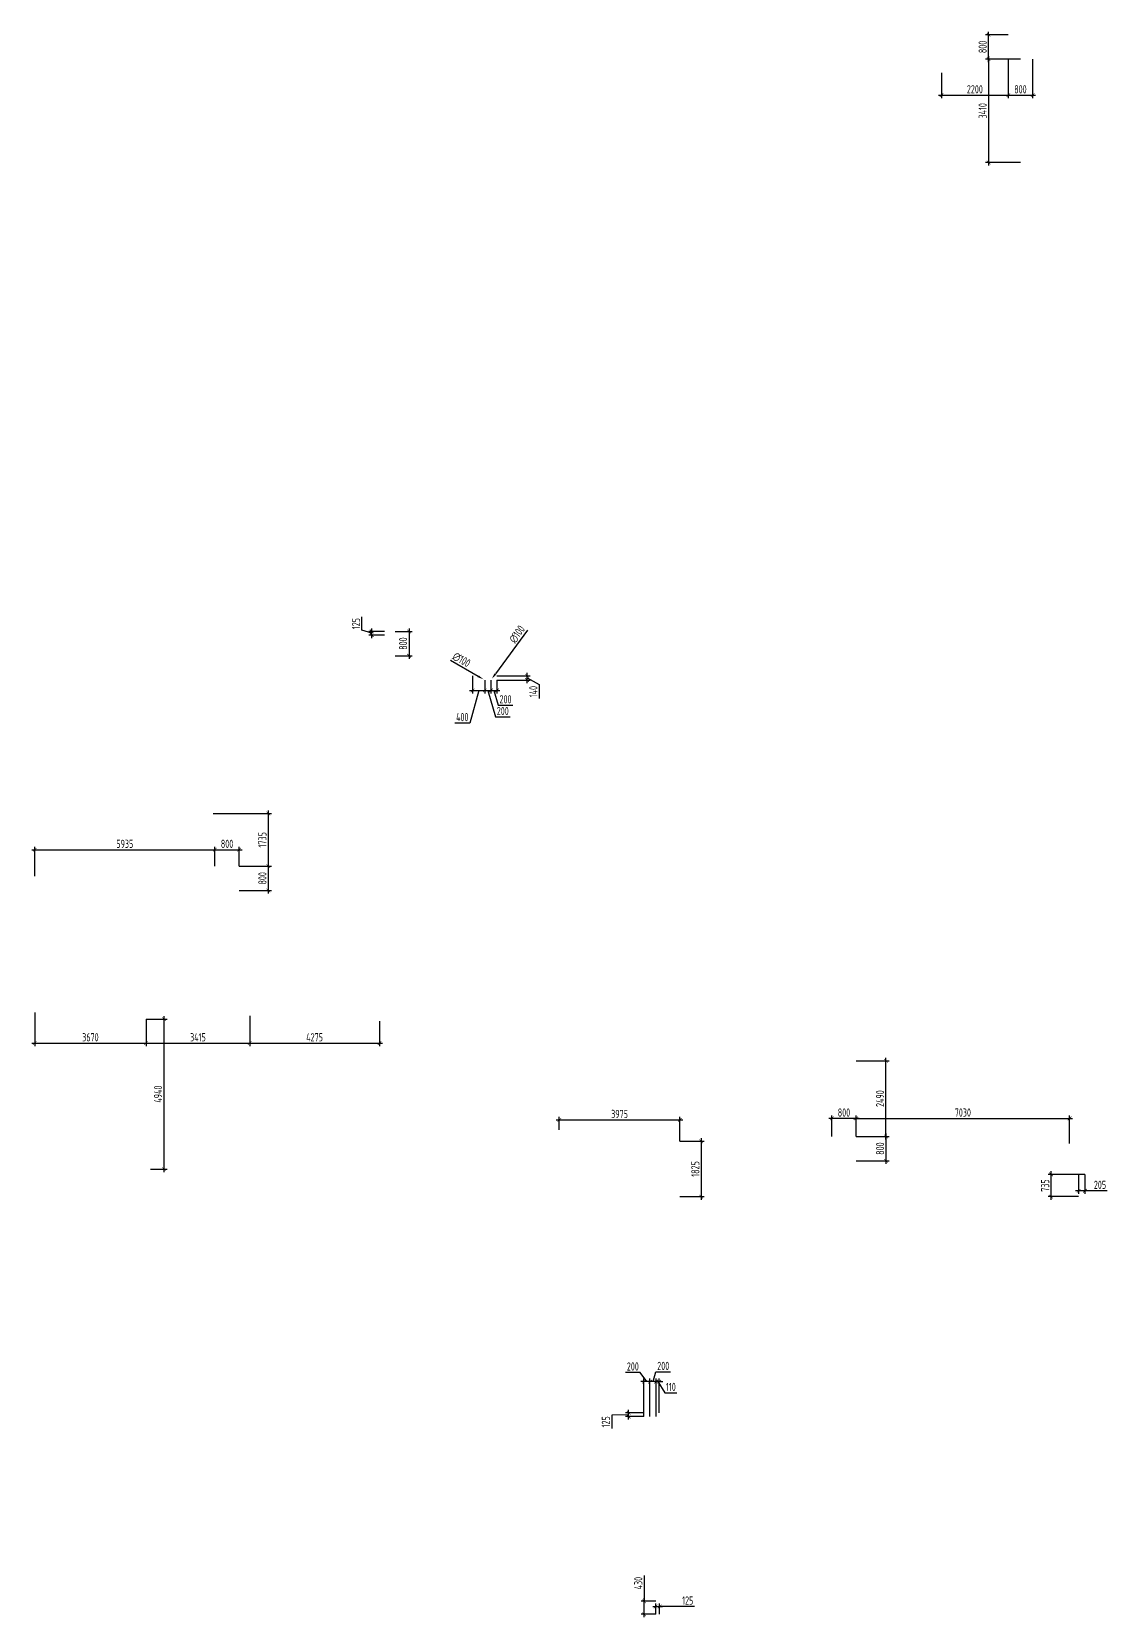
# Model space of a CAD drawing. Header units: millimetres. Extents: x -346952 to 536090, y 55086 to 131231.
# Drawn here: x -346952 to -311444, y 67916 to 120161 of the extents above; entities that cross this region are included whole.
import ezdxf

# ---------------------------------------------------------------- set-up
doc = ezdxf.new("R2010")
doc.units = ezdxf.units.MM
doc.layers.add('РАЗМЕРЫ КРОВЛИ ОВ', color=204, linetype='Continuous')
doc.layers.get('0').off()
doc.styles.add('ISOCPEUR', font='isocpeur.ttf', dxfattribs={"width": 0.7})
doc.dimstyles.new('R_100', dxfattribs={"dimtxt": 270, "dimasz": 120, "dimexe": 100, "dimexo": 0, "dimgap": 60, "dimtad": 1, "dimdec": 0, "dimrnd": 5, "dimzin": 0, "dimdsep": 46, "dimtxsty": 'ISOCPEUR', "dimblk": 'ARCHTICK', "dimcen": 0, "dimdle": 100, "dimclrd": 256, "dimclre": 256, "dimclrt": 256, "dimadec": 0, "dimazin": 0, "dimtfac": 2, "dimtdec": 0, "dimtofl": 0, "dimtmove": 1, "dimatfit": 3, "dimfxl": 1, "dimtvp": 3, "dimtolj": 1, "dimtzin": 0, "dimarcsym": 0})

# ---------------------------------------------------------------- blocks, each defined once
blk = doc.blocks.new('_ArchTick')
at = {"color": 0, "linetype": 'ByBlock', "const_width": 0.15}
blk.add_lwpolyline([(-0.5, -0.5), (0.5, 0.5)], dxfattribs=at)
blk = doc.blocks.new('*D3479')
at = {"layer": 'РАЗМЕРЫ КРОВЛИ ОВ', "lineweight": -2, "transparency": 16777216}
for p, q in [((-314372, 119259), (-315521, 119259)), ((-315421, 119359), (-315421, 115751)), ((-314372, 115851), (-315521, 115851))]:
    blk.add_line(p, q, dxfattribs=at)
at = {"layer": 'РАЗМЕРЫ КРОВЛИ ОВ', "lineweight": -2, "transparency": 16777216, "xscale": 120, "yscale": 120, "zscale": 120}
for p, rotation in [((-315421, 119259), 90), ((-315421, 115851), 270)]:
    blk.add_blockref('_ArchTick', p, dxfattribs=dict(at, rotation=rotation))
at = {"layer": 'РАЗМЕРЫ КРОВЛИ ОВ', "transparency": 16777216, "insert": (-315616, 117555), "char_height": 270, "attachment_point": 5, "rotation": 90, "style": 'ISOCPEUR'}
blk.add_mtext('\\A1;3410', dxfattribs=at)
blk = doc.blocks.new('*D3480')
at = {"layer": 'РАЗМЕРЫ КРОВЛИ ОВ', "lineweight": -2, "transparency": 16777216}
for p, q in [((-314773, 120061), (-315521, 120061)), ((-315421, 119159), (-315421, 120161)), ((-314372, 119259), (-315521, 119259))]:
    blk.add_line(p, q, dxfattribs=at)
at = {"layer": 'РАЗМЕРЫ КРОВЛИ ОВ', "lineweight": -2, "transparency": 16777216, "xscale": 120, "yscale": 120, "zscale": 120}
for p, rotation in [((-315421, 120061), 90), ((-315421, 119259), 270)]:
    blk.add_blockref('_ArchTick', p, dxfattribs=dict(at, rotation=rotation))
at = {"layer": 'РАЗМЕРЫ КРОВЛИ ОВ', "transparency": 16777216, "insert": (-315616, 119660), "char_height": 270, "attachment_point": 5, "rotation": 90, "style": 'ISOCPEUR'}
blk.add_mtext('\\A1;800', dxfattribs=at)
blk = doc.blocks.new('*D3481')
at = {"layer": 'РАЗМЕРЫ КРОВЛИ ОВ', "lineweight": -2, "transparency": 16777216}
for p, q in [((-314773, 119259), (-314773, 117970)), ((-316972, 118801), (-316972, 117970)), ((-317072, 118070), (-314673, 118070))]:
    blk.add_line(p, q, dxfattribs=at)
at = {"layer": 'РАЗМЕРЫ КРОВЛИ ОВ', "lineweight": -2, "transparency": 16777216, "xscale": 120, "yscale": 120, "zscale": 120, "rotation": 180}
blk.add_blockref('_ArchTick', (-316972, 118070), dxfattribs=at)
at = {"layer": 'РАЗМЕРЫ КРОВЛИ ОВ', "lineweight": -2, "transparency": 16777216, "xscale": 120, "yscale": 120, "zscale": 120}
blk.add_blockref('_ArchTick', (-314773, 118070), dxfattribs=at)
at = {"layer": 'РАЗМЕРЫ КРОВЛИ ОВ', "transparency": 16777216, "insert": (-315873, 118265), "char_height": 270, "attachment_point": 5, "style": 'ISOCPEUR'}
blk.add_mtext('\\A1;2200', dxfattribs=at)
blk = doc.blocks.new('*D3482')
at = {"layer": 'РАЗМЕРЫ КРОВЛИ ОВ', "lineweight": -2, "transparency": 16777216}
for p, q in [((-314773, 119259), (-314773, 117970)), ((-313971, 119259), (-313971, 117970)), ((-314873, 118070), (-313871, 118070))]:
    blk.add_line(p, q, dxfattribs=at)
at = {"layer": 'РАЗМЕРЫ КРОВЛИ ОВ', "lineweight": -2, "transparency": 16777216, "xscale": 120, "yscale": 120, "zscale": 120, "rotation": 180}
blk.add_blockref('_ArchTick', (-314773, 118070), dxfattribs=at)
at = {"layer": 'РАЗМЕРЫ КРОВЛИ ОВ', "lineweight": -2, "transparency": 16777216, "xscale": 120, "yscale": 120, "zscale": 120}
blk.add_blockref('_ArchTick', (-313971, 118070), dxfattribs=at)
at = {"layer": 'РАЗМЕРЫ КРОВЛИ ОВ', "transparency": 16777216, "insert": (-314372, 118265), "char_height": 270, "attachment_point": 5, "style": 'ISOCPEUR'}
blk.add_mtext('\\A1;800', dxfattribs=at)
blk = doc.blocks.new('*D3483')
at = {"layer": 'РАЗМЕРЫ КРОВЛИ ОВ', "lineweight": -2, "transparency": 16777216}
for p, q in [((-332422, 98936), (-332422, 98356)), ((-332022, 98797), (-332022, 98356)), ((-332522, 98456), (-331922, 98456)), ((-332222, 98456), (-332515, 97383)), ((-332515, 97383), (-333013, 97383))]:
    blk.add_line(p, q, dxfattribs=at)
at = {"layer": 'РАЗМЕРЫ КРОВЛИ ОВ', "lineweight": -2, "transparency": 16777216, "xscale": 120, "yscale": 120, "zscale": 120, "rotation": 180}
blk.add_blockref('_ArchTick', (-332422, 98456), dxfattribs=at)
at = {"layer": 'РАЗМЕРЫ КРОВЛИ ОВ', "lineweight": -2, "transparency": 16777216, "xscale": 120, "yscale": 120, "zscale": 120}
blk.add_blockref('_ArchTick', (-332022, 98456), dxfattribs=at)
at = {"layer": 'РАЗМЕРЫ КРОВЛИ ОВ', "transparency": 16777216, "insert": (-332764, 97578), "char_height": 270, "attachment_point": 5, "style": 'ISOCPEUR'}
blk.add_mtext('\\A1;400', dxfattribs=at)
blk = doc.blocks.new('*D3484')
at = {"layer": 'РАЗМЕРЫ КРОВЛИ ОВ', "lineweight": -2, "transparency": 16777216}
for p, q in [((-332022, 98797), (-332022, 98356)), ((-331822, 98797), (-331822, 98356)), ((-332122, 98456), (-331722, 98456)), ((-331922, 98456), (-331669, 97583)), ((-331669, 97583), (-331190, 97583))]:
    blk.add_line(p, q, dxfattribs=at)
at = {"layer": 'РАЗМЕРЫ КРОВЛИ ОВ', "lineweight": -2, "transparency": 16777216, "xscale": 120, "yscale": 120, "zscale": 120, "rotation": 180}
blk.add_blockref('_ArchTick', (-332022, 98456), dxfattribs=at)
at = {"layer": 'РАЗМЕРЫ КРОВЛИ ОВ', "lineweight": -2, "transparency": 16777216, "xscale": 120, "yscale": 120, "zscale": 120}
blk.add_blockref('_ArchTick', (-331822, 98456), dxfattribs=at)
at = {"layer": 'РАЗМЕРЫ КРОВЛИ ОВ', "transparency": 16777216, "insert": (-331430, 97778), "char_height": 270, "attachment_point": 5, "style": 'ISOCPEUR'}
blk.add_mtext('\\A1;200', dxfattribs=at)
blk = doc.blocks.new('*D3485')
at = {"layer": 'РАЗМЕРЫ КРОВЛИ ОВ', "lineweight": -2, "transparency": 16777216}
for p, q in [((-331822, 98797), (-331822, 98356)), ((-331622, 98797), (-331622, 98356)), ((-331922, 98456), (-331522, 98456)), ((-331722, 98456), (-331578, 97970)), ((-331578, 97970), (-331099, 97970))]:
    blk.add_line(p, q, dxfattribs=at)
at = {"layer": 'РАЗМЕРЫ КРОВЛИ ОВ', "lineweight": -2, "transparency": 16777216, "xscale": 120, "yscale": 120, "zscale": 120, "rotation": 180}
blk.add_blockref('_ArchTick', (-331822, 98456), dxfattribs=at)
at = {"layer": 'РАЗМЕРЫ КРОВЛИ ОВ', "lineweight": -2, "transparency": 16777216, "xscale": 120, "yscale": 120, "zscale": 120}
blk.add_blockref('_ArchTick', (-331622, 98456), dxfattribs=at)
at = {"layer": 'РАЗМЕРЫ КРОВЛИ ОВ', "transparency": 16777216, "insert": (-331339, 98165), "char_height": 270, "attachment_point": 5, "style": 'ISOCPEUR'}
blk.add_mtext('\\A1;200', dxfattribs=at)
blk = doc.blocks.new('*D3486')
at = {"layer": 'РАЗМЕРЫ КРОВЛИ ОВ', "lineweight": -2, "transparency": 16777216}
for p, q in [((-331622, 98936), (-330527, 98936)), ((-331622, 98797), (-330527, 98797)), ((-330627, 98697), (-330627, 99036)), ((-330627, 98866), (-330227, 98648)), ((-330227, 98648), (-330227, 98188))]:
    blk.add_line(p, q, dxfattribs=at)
at = {"layer": 'РАЗМЕРЫ КРОВЛИ ОВ', "lineweight": -2, "transparency": 16777216, "xscale": 120, "yscale": 120, "zscale": 120}
for p, rotation in [((-330627, 98936), 90), ((-330627, 98797), 270)]:
    blk.add_blockref('_ArchTick', p, dxfattribs=dict(at, rotation=rotation))
at = {"layer": 'РАЗМЕРЫ КРОВЛИ ОВ', "transparency": 16777216, "insert": (-330422, 98418), "char_height": 270, "attachment_point": 5, "rotation": 90, "style": 'ISOCPEUR'}
blk.add_mtext('\\A1;140', dxfattribs=at)
blk = doc.blocks.new('*D3487')
at = {"layer": 'РАЗМЕРЫ КРОВЛИ ОВ', "lineweight": -2, "transparency": 16777216}
blk.add_line((-333153, 99451), (-332239, 98922), dxfattribs=at)
at = {"layer": 'РАЗМЕРЫ КРОВЛИ ОВ', "transparency": 16777216}
blk.add_solid([(-332222, 98951), (-332255, 98893), (-332065, 98822)], dxfattribs=at)
at = {"layer": 'РАЗМЕРЫ КРОВЛИ ОВ', "transparency": 16777216, "insert": (-332790, 99467), "char_height": 270, "attachment_point": 5, "rotation": 329.961, "style": 'ISOCPEUR'}
blk.add_mtext('\\A1;∅100', dxfattribs=at)
blk = doc.blocks.new('*D3488')
at = {"layer": 'РАЗМЕРЫ КРОВЛИ ОВ', "lineweight": -2, "transparency": 16777216}
blk.add_line((-330619, 100437), (-331674, 98999), dxfattribs=at)
at = {"layer": 'РАЗМЕРЫ КРОВЛИ ОВ', "transparency": 16777216}
blk.add_solid([(-331701, 99018), (-331647, 98979), (-331793, 98837)], dxfattribs=at)
at = {"layer": 'РАЗМЕРЫ КРОВЛИ ОВ', "transparency": 16777216, "insert": (-330957, 100306), "char_height": 270, "attachment_point": 5, "rotation": 53.73, "style": 'ISOCPEUR'}
blk.add_mtext('\\A1;∅100', dxfattribs=at)
blk = doc.blocks.new('*D3489')
at = {"layer": 'РАЗМЕРЫ КРОВЛИ ОВ', "lineweight": -2, "transparency": 16777216}
for p, q in [((-336071, 100437), (-336071, 100878)), ((-335746, 100339), (-336071, 100437)), ((-335324, 100401), (-335846, 100401)), ((-335746, 100178), (-335746, 100501)), ((-335324, 100278), (-335846, 100278))]:
    blk.add_line(p, q, dxfattribs=at)
at = {"layer": 'РАЗМЕРЫ КРОВЛИ ОВ', "lineweight": -2, "transparency": 16777216, "xscale": 120, "yscale": 120, "zscale": 120}
for p, rotation in [((-335746, 100401), 90), ((-335746, 100278), 270)]:
    blk.add_blockref('_ArchTick', p, dxfattribs=dict(at, rotation=rotation))
at = {"layer": 'РАЗМЕРЫ КРОВЛИ ОВ', "transparency": 16777216, "insert": (-336266, 100657), "char_height": 270, "attachment_point": 5, "rotation": 90, "style": 'ISOCPEUR'}
blk.add_mtext('\\A1;125', dxfattribs=at)
blk = doc.blocks.new('*D3490')
at = {"layer": 'РАЗМЕРЫ КРОВЛИ ОВ', "lineweight": -2, "transparency": 16777216}
for p, q in [((-334972, 100401), (-334419, 100401)), ((-334519, 100501), (-334519, 99500)), ((-334972, 99600), (-334419, 99600))]:
    blk.add_line(p, q, dxfattribs=at)
at = {"layer": 'РАЗМЕРЫ КРОВЛИ ОВ', "lineweight": -2, "transparency": 16777216, "xscale": 120, "yscale": 120, "zscale": 120}
for p, rotation in [((-334519, 100401), 90), ((-334519, 99600), 270)]:
    blk.add_blockref('_ArchTick', p, dxfattribs=dict(at, rotation=rotation))
at = {"layer": 'РАЗМЕРЫ КРОВЛИ ОВ', "transparency": 16777216, "insert": (-334714, 100000), "char_height": 270, "attachment_point": 5, "rotation": 90, "style": 'ISOCPEUR'}
blk.add_mtext('\\A1;800', dxfattribs=at)
blk = doc.blocks.new('*D3491')
at = {"layer": 'РАЗМЕРЫ КРОВЛИ ОВ', "lineweight": -2, "transparency": 16777216}
for p, q in [((-346952, 93207), (-340817, 93207)), ((-346852, 92340), (-346852, 93307)), ((-340917, 92667), (-340917, 93307))]:
    blk.add_line(p, q, dxfattribs=at)
at = {"layer": 'РАЗМЕРЫ КРОВЛИ ОВ', "lineweight": -2, "transparency": 16777216, "xscale": 120, "yscale": 120, "zscale": 120, "rotation": 180}
blk.add_blockref('_ArchTick', (-346852, 93207), dxfattribs=at)
at = {"layer": 'РАЗМЕРЫ КРОВЛИ ОВ', "lineweight": -2, "transparency": 16777216, "xscale": 120, "yscale": 120, "zscale": 120}
blk.add_blockref('_ArchTick', (-340917, 93207), dxfattribs=at)
at = {"layer": 'РАЗМЕРЫ КРОВЛИ ОВ', "transparency": 16777216, "insert": (-343885, 93402), "char_height": 270, "attachment_point": 5, "style": 'ISOCPEUR'}
blk.add_mtext('\\A1;5935', dxfattribs=at)
blk = doc.blocks.new('*D3492')
at = {"layer": 'РАЗМЕРЫ КРОВЛИ ОВ', "lineweight": -2, "transparency": 16777216}
for p, q in [((-341017, 93207), (-340016, 93207)), ((-340917, 92667), (-340917, 93307)), ((-340116, 92667), (-340116, 93307))]:
    blk.add_line(p, q, dxfattribs=at)
at = {"layer": 'РАЗМЕРЫ КРОВЛИ ОВ', "lineweight": -2, "transparency": 16777216, "xscale": 120, "yscale": 120, "zscale": 120, "rotation": 180}
blk.add_blockref('_ArchTick', (-340917, 93207), dxfattribs=at)
at = {"layer": 'РАЗМЕРЫ КРОВЛИ ОВ', "lineweight": -2, "transparency": 16777216, "xscale": 120, "yscale": 120, "zscale": 120}
blk.add_blockref('_ArchTick', (-340116, 93207), dxfattribs=at)
at = {"layer": 'РАЗМЕРЫ КРОВЛИ ОВ', "transparency": 16777216, "insert": (-340516, 93402), "char_height": 270, "attachment_point": 5, "style": 'ISOCPEUR'}
blk.add_mtext('\\A1;800', dxfattribs=at)
blk = doc.blocks.new('*D3493')
at = {"layer": 'РАЗМЕРЫ КРОВЛИ ОВ', "lineweight": -2, "transparency": 16777216}
for p, q in [((-340972, 94401), (-339055, 94401)), ((-339155, 94501), (-339155, 92567)), ((-340116, 92667), (-339055, 92667))]:
    blk.add_line(p, q, dxfattribs=at)
at = {"layer": 'РАЗМЕРЫ КРОВЛИ ОВ', "lineweight": -2, "transparency": 16777216, "xscale": 120, "yscale": 120, "zscale": 120}
for p, rotation in [((-339155, 94401), 90), ((-339155, 92667), 270)]:
    blk.add_blockref('_ArchTick', p, dxfattribs=dict(at, rotation=rotation))
at = {"layer": 'РАЗМЕРЫ КРОВЛИ ОВ', "transparency": 16777216, "insert": (-339350, 93534), "char_height": 270, "attachment_point": 5, "rotation": 90, "style": 'ISOCPEUR'}
blk.add_mtext('\\A1;1735', dxfattribs=at)
blk = doc.blocks.new('*D3494')
at = {"layer": 'РАЗМЕРЫ КРОВЛИ ОВ', "lineweight": -2, "transparency": 16777216}
for p, q in [((-340116, 92667), (-339055, 92667)), ((-339155, 92767), (-339155, 91766)), ((-340116, 91866), (-339055, 91866))]:
    blk.add_line(p, q, dxfattribs=at)
at = {"layer": 'РАЗМЕРЫ КРОВЛИ ОВ', "lineweight": -2, "transparency": 16777216, "xscale": 120, "yscale": 120, "zscale": 120}
for p, rotation in [((-339155, 92667), 90), ((-339155, 91866), 270)]:
    blk.add_blockref('_ArchTick', p, dxfattribs=dict(at, rotation=rotation))
at = {"layer": 'РАЗМЕРЫ КРОВЛИ ОВ', "transparency": 16777216, "insert": (-339350, 92266), "char_height": 270, "attachment_point": 5, "rotation": 90, "style": 'ISOCPEUR'}
blk.add_mtext('\\A1;800', dxfattribs=at)
blk = doc.blocks.new('*D3495')
at = {"layer": 'РАЗМЕРЫ КРОВЛИ ОВ', "lineweight": -2, "transparency": 16777216}
for p, q in [((-319785, 86253), (-318702, 86253)), ((-318802, 83661), (-318802, 86353)), ((-319785, 83761), (-318702, 83761))]:
    blk.add_line(p, q, dxfattribs=at)
at = {"layer": 'РАЗМЕРЫ КРОВЛИ ОВ', "lineweight": -2, "transparency": 16777216, "xscale": 120, "yscale": 120, "zscale": 120}
for p, rotation in [((-318802, 86253), 90), ((-318802, 83761), 270)]:
    blk.add_blockref('_ArchTick', p, dxfattribs=dict(at, rotation=rotation))
at = {"layer": 'РАЗМЕРЫ КРОВЛИ ОВ', "transparency": 16777216, "insert": (-318997, 85007), "char_height": 270, "attachment_point": 5, "rotation": 90, "style": 'ISOCPEUR'}
blk.add_mtext('\\A1;2490', dxfattribs=at)
blk = doc.blocks.new('*D3496')
at = {"layer": 'РАЗМЕРЫ КРОВЛИ ОВ', "lineweight": -2, "transparency": 16777216}
for p, q in [((-319785, 83761), (-318702, 83761)), ((-318802, 83861), (-318802, 82859)), ((-319785, 82959), (-318702, 82959))]:
    blk.add_line(p, q, dxfattribs=at)
at = {"layer": 'РАЗМЕРЫ КРОВЛИ ОВ', "lineweight": -2, "transparency": 16777216, "xscale": 120, "yscale": 120, "zscale": 120}
for p, rotation in [((-318802, 83761), 90), ((-318802, 82959), 270)]:
    blk.add_blockref('_ArchTick', p, dxfattribs=dict(at, rotation=rotation))
at = {"layer": 'РАЗМЕРЫ КРОВЛИ ОВ', "transparency": 16777216, "insert": (-318997, 83360), "char_height": 270, "attachment_point": 5, "rotation": 90, "style": 'ISOCPEUR'}
blk.add_mtext('\\A1;800', dxfattribs=at)
blk = doc.blocks.new('*D3497')
at = {"layer": 'РАЗМЕРЫ КРОВЛИ ОВ', "lineweight": -2, "transparency": 16777216}
for p, q in [((-319685, 84353), (-320687, 84353)), ((-320587, 83761), (-320587, 84453)), ((-319785, 83761), (-319785, 84453))]:
    blk.add_line(p, q, dxfattribs=at)
at = {"layer": 'РАЗМЕРЫ КРОВЛИ ОВ', "lineweight": -2, "transparency": 16777216, "xscale": 120, "yscale": 120, "zscale": 120, "rotation": 180}
blk.add_blockref('_ArchTick', (-320587, 84353), dxfattribs=at)
at = {"layer": 'РАЗМЕРЫ КРОВЛИ ОВ', "lineweight": -2, "transparency": 16777216, "xscale": 120, "yscale": 120, "zscale": 120}
blk.add_blockref('_ArchTick', (-319785, 84353), dxfattribs=at)
at = {"layer": 'РАЗМЕРЫ КРОВЛИ ОВ', "transparency": 16777216, "insert": (-320186, 84548), "char_height": 270, "attachment_point": 5, "style": 'ISOCPEUR'}
blk.add_mtext('\\A1;800', dxfattribs=at)
blk = doc.blocks.new('*D3498')
at = {"layer": 'РАЗМЕРЫ КРОВЛИ ОВ', "lineweight": -2, "transparency": 16777216}
for p, q in [((-319885, 84353), (-312653, 84353)), ((-319785, 83761), (-319785, 84453)), ((-312753, 83533), (-312753, 84453))]:
    blk.add_line(p, q, dxfattribs=at)
at = {"layer": 'РАЗМЕРЫ КРОВЛИ ОВ', "lineweight": -2, "transparency": 16777216, "xscale": 120, "yscale": 120, "zscale": 120, "rotation": 180}
blk.add_blockref('_ArchTick', (-319785, 84353), dxfattribs=at)
at = {"layer": 'РАЗМЕРЫ КРОВЛИ ОВ', "lineweight": -2, "transparency": 16777216, "xscale": 120, "yscale": 120, "zscale": 120}
blk.add_blockref('_ArchTick', (-312753, 84353), dxfattribs=at)
at = {"layer": 'РАЗМЕРЫ КРОВЛИ ОВ', "transparency": 16777216, "insert": (-316269, 84548), "char_height": 270, "attachment_point": 5, "style": 'ISOCPEUR'}
blk.add_mtext('\\A1;7030', dxfattribs=at)
blk = doc.blocks.new('*D3499')
at = {"layer": 'РАЗМЕРЫ КРОВЛИ ОВ', "lineweight": -2, "transparency": 16777216}
for p, q in [((-313362, 81676), (-313362, 82611)), ((-312246, 82511), (-313462, 82511)), ((-312453, 81776), (-313462, 81776))]:
    blk.add_line(p, q, dxfattribs=at)
at = {"layer": 'РАЗМЕРЫ КРОВЛИ ОВ', "lineweight": -2, "transparency": 16777216, "xscale": 120, "yscale": 120, "zscale": 120}
for p, rotation in [((-313362, 82511), 90), ((-313362, 81776), 270)]:
    blk.add_blockref('_ArchTick', p, dxfattribs=dict(at, rotation=rotation))
at = {"layer": 'РАЗМЕРЫ КРОВЛИ ОВ', "transparency": 16777216, "insert": (-313557, 82143), "char_height": 270, "attachment_point": 5, "rotation": 90, "style": 'ISOCPEUR'}
blk.add_mtext('\\A1;735', dxfattribs=at)
blk = doc.blocks.new('*D3500')
at = {"layer": 'РАЗМЕРЫ КРОВЛИ ОВ', "lineweight": -2, "transparency": 16777216}
for p, q in [((-312453, 82511), (-312453, 81871)), ((-312246, 82511), (-312246, 81871)), ((-312146, 81971), (-312553, 81971)), ((-311511, 81971), (-312246, 81971))]:
    blk.add_line(p, q, dxfattribs=at)
at = {"layer": 'РАЗМЕРЫ КРОВЛИ ОВ', "lineweight": -2, "transparency": 16777216, "xscale": 120, "yscale": 120, "zscale": 120, "rotation": 180}
blk.add_blockref('_ArchTick', (-312453, 81971), dxfattribs=at)
at = {"layer": 'РАЗМЕРЫ КРОВЛИ ОВ', "lineweight": -2, "transparency": 16777216, "xscale": 120, "yscale": 120, "zscale": 120}
blk.add_blockref('_ArchTick', (-312246, 81971), dxfattribs=at)
at = {"layer": 'РАЗМЕРЫ КРОВЛИ ОВ', "transparency": 16777216, "insert": (-311750, 82166), "char_height": 270, "attachment_point": 5, "style": 'ISOCPEUR'}
blk.add_mtext('\\A1;205', dxfattribs=at)
blk = doc.blocks.new('*D3501')
at = {"layer": 'РАЗМЕРЫ КРОВЛИ ОВ', "lineweight": -2, "transparency": 16777216}
for p, q in [((-327284, 74429), (-327284, 74754)), ((-327284, 74591), (-327838, 74576)), ((-327838, 74576), (-327838, 74135)), ((-326779, 74654), (-327384, 74654)), ((-326779, 74529), (-327384, 74529))]:
    blk.add_line(p, q, dxfattribs=at)
at = {"layer": 'РАЗМЕРЫ КРОВЛИ ОВ', "lineweight": -2, "transparency": 16777216, "xscale": 120, "yscale": 120, "zscale": 120}
for p, rotation in [((-327284, 74654), 90), ((-327284, 74529), 270)]:
    blk.add_blockref('_ArchTick', p, dxfattribs=dict(at, rotation=rotation))
at = {"layer": 'РАЗМЕРЫ КРОВЛИ ОВ', "transparency": 16777216, "insert": (-328033, 74356), "char_height": 270, "attachment_point": 5, "rotation": 90, "style": 'ISOCPEUR'}
blk.add_mtext('\\A1;125', dxfattribs=at)
blk = doc.blocks.new('*D3502')
at = {"layer": 'РАЗМЕРЫ КРОВЛИ ОВ', "lineweight": -2, "transparency": 16777216}
for p, q in [((-326579, 74529), (-326579, 75781)), ((-326479, 75681), (-326381, 76006)), ((-326381, 76006), (-325902, 76006)), ((-326379, 74529), (-326379, 75781)), ((-326279, 75681), (-326679, 75681))]:
    blk.add_line(p, q, dxfattribs=at)
at = {"layer": 'РАЗМЕРЫ КРОВЛИ ОВ', "lineweight": -2, "transparency": 16777216, "xscale": 120, "yscale": 120, "zscale": 120, "rotation": 180}
blk.add_blockref('_ArchTick', (-326579, 75681), dxfattribs=at)
at = {"layer": 'РАЗМЕРЫ КРОВЛИ ОВ', "lineweight": -2, "transparency": 16777216, "xscale": 120, "yscale": 120, "zscale": 120}
blk.add_blockref('_ArchTick', (-326379, 75681), dxfattribs=at)
at = {"layer": 'РАЗМЕРЫ КРОВЛИ ОВ', "transparency": 16777216, "insert": (-326142, 76201), "char_height": 270, "attachment_point": 5, "style": 'ISOCPEUR'}
blk.add_mtext('\\A1;200', dxfattribs=at)
blk = doc.blocks.new('*D3503')
at = {"layer": 'РАЗМЕРЫ КРОВЛИ ОВ', "lineweight": -2, "transparency": 16777216}
for p, q in [((-326905, 75986), (-327384, 75986)), ((-326679, 75681), (-326905, 75986)), ((-326779, 74529), (-326779, 75781)), ((-326579, 74529), (-326579, 75781)), ((-326479, 75681), (-326879, 75681))]:
    blk.add_line(p, q, dxfattribs=at)
at = {"layer": 'РАЗМЕРЫ КРОВЛИ ОВ', "lineweight": -2, "transparency": 16777216, "xscale": 120, "yscale": 120, "zscale": 120, "rotation": 180}
blk.add_blockref('_ArchTick', (-326779, 75681), dxfattribs=at)
at = {"layer": 'РАЗМЕРЫ КРОВЛИ ОВ', "lineweight": -2, "transparency": 16777216, "xscale": 120, "yscale": 120, "zscale": 120}
blk.add_blockref('_ArchTick', (-326579, 75681), dxfattribs=at)
at = {"layer": 'РАЗМЕРЫ КРОВЛИ ОВ', "transparency": 16777216, "insert": (-327144, 76181), "char_height": 270, "attachment_point": 5, "style": 'ISOCPEUR'}
blk.add_mtext('\\A1;200', dxfattribs=at)
blk = doc.blocks.new('*D3504')
at = {"layer": 'РАЗМЕРЫ КРОВЛИ ОВ', "lineweight": -2, "transparency": 16777216}
for p, q in [((-326379, 74529), (-326379, 75781)), ((-326271, 74654), (-326271, 75781)), ((-326379, 75681), (-326499, 75681)), ((-326379, 75681), (-326271, 75681)), ((-326325, 75681), (-326092, 75312)), ((-326271, 75681), (-326151, 75681)), ((-326092, 75312), (-325689, 75312))]:
    blk.add_line(p, q, dxfattribs=at)
at = {"layer": 'РАЗМЕРЫ КРОВЛИ ОВ', "lineweight": -2, "transparency": 16777216, "xscale": 120, "yscale": 120, "zscale": 120}
blk.add_blockref('_ArchTick', (-326379, 75681), dxfattribs=at)
at = {"layer": 'РАЗМЕРЫ КРОВЛИ ОВ', "lineweight": -2, "transparency": 16777216, "xscale": 120, "yscale": 120, "zscale": 120, "rotation": 180}
blk.add_blockref('_ArchTick', (-326271, 75681), dxfattribs=at)
at = {"layer": 'РАЗМЕРЫ КРОВЛИ ОВ', "transparency": 16777216, "insert": (-325890, 75507), "char_height": 270, "attachment_point": 5, "style": 'ISOCPEUR'}
blk.add_mtext('\\A1;110', dxfattribs=at)
blk = doc.blocks.new('*D3505')
at = {"layer": 'РАЗМЕРЫ КРОВЛИ ОВ', "lineweight": -2, "transparency": 16777216}
for p, q in [((-326488, 68273), (-326162, 68273)), ((-326388, 68016), (-326388, 68373)), ((-326262, 68016), (-326262, 68373)), ((-325115, 68273), (-326262, 68273))]:
    blk.add_line(p, q, dxfattribs=at)
at = {"layer": 'РАЗМЕРЫ КРОВЛИ ОВ', "lineweight": -2, "transparency": 16777216, "xscale": 120, "yscale": 120, "zscale": 120, "rotation": 180}
blk.add_blockref('_ArchTick', (-326388, 68273), dxfattribs=at)
at = {"layer": 'РАЗМЕРЫ КРОВЛИ ОВ', "lineweight": -2, "transparency": 16777216, "xscale": 120, "yscale": 120, "zscale": 120}
blk.add_blockref('_ArchTick', (-326262, 68273), dxfattribs=at)
at = {"layer": 'РАЗМЕРЫ КРОВЛИ ОВ', "transparency": 16777216, "insert": (-325336, 68468), "char_height": 270, "attachment_point": 5, "style": 'ISOCPEUR'}
blk.add_mtext('\\A1;125', dxfattribs=at)
blk = doc.blocks.new('*D3506')
at = {"layer": 'РАЗМЕРЫ КРОВЛИ ОВ', "lineweight": -2, "transparency": 16777216}
for p, q in [((-326770, 69291), (-326770, 68445)), ((-326387, 68445), (-326870, 68445)), ((-326770, 67916), (-326770, 68545)), ((-326387, 68016), (-326870, 68016))]:
    blk.add_line(p, q, dxfattribs=at)
at = {"layer": 'РАЗМЕРЫ КРОВЛИ ОВ', "lineweight": -2, "transparency": 16777216, "xscale": 120, "yscale": 120, "zscale": 120}
for p, rotation in [((-326770, 68445), 90), ((-326770, 68016), 270)]:
    blk.add_blockref('_ArchTick', p, dxfattribs=dict(at, rotation=rotation))
at = {"layer": 'РАЗМЕРЫ КРОВЛИ ОВ', "transparency": 16777216, "insert": (-326965, 69042), "char_height": 270, "attachment_point": 5, "rotation": 90, "style": 'ISOCPEUR'}
blk.add_mtext('\\A1;430', dxfattribs=at)
blk = doc.blocks.new('*D3762')
at = {"layer": 'РАЗМЕРЫ КРОВЛИ ОВ', "lineweight": -2, "transparency": 16777216}
for p, q in [((-346852, 87849), (-346852, 86734)), ((-343183, 87624), (-343183, 86734)), ((-346952, 86834), (-343083, 86834))]:
    blk.add_line(p, q, dxfattribs=at)
at = {"layer": 'РАЗМЕРЫ КРОВЛИ ОВ', "lineweight": -2, "transparency": 16777216, "xscale": 120, "yscale": 120, "zscale": 120, "rotation": 180}
blk.add_blockref('_ArchTick', (-346852, 86834), dxfattribs=at)
at = {"layer": 'РАЗМЕРЫ КРОВЛИ ОВ', "lineweight": -2, "transparency": 16777216, "xscale": 120, "yscale": 120, "zscale": 120}
blk.add_blockref('_ArchTick', (-343183, 86834), dxfattribs=at)
at = {"layer": 'РАЗМЕРЫ КРОВЛИ ОВ', "transparency": 16777216, "insert": (-345018, 87029), "char_height": 270, "attachment_point": 5, "style": 'ISOCPEUR'}
blk.add_mtext('\\A1;3670', dxfattribs=at)
blk = doc.blocks.new('*D3763')
at = {"layer": 'РАЗМЕРЫ КРОВЛИ ОВ', "lineweight": -2, "transparency": 16777216}
for p, q in [((-343183, 87624), (-343183, 86734)), ((-339768, 87732), (-339768, 86734)), ((-343283, 86834), (-339668, 86834))]:
    blk.add_line(p, q, dxfattribs=at)
at = {"layer": 'РАЗМЕРЫ КРОВЛИ ОВ', "lineweight": -2, "transparency": 16777216, "xscale": 120, "yscale": 120, "zscale": 120, "rotation": 180}
blk.add_blockref('_ArchTick', (-343183, 86834), dxfattribs=at)
at = {"layer": 'РАЗМЕРЫ КРОВЛИ ОВ', "lineweight": -2, "transparency": 16777216, "xscale": 120, "yscale": 120, "zscale": 120}
blk.add_blockref('_ArchTick', (-339768, 86834), dxfattribs=at)
at = {"layer": 'РАЗМЕРЫ КРОВЛИ ОВ', "transparency": 16777216, "insert": (-341475, 87029), "char_height": 270, "attachment_point": 5, "style": 'ISOCPEUR'}
blk.add_mtext('\\A1;3415', dxfattribs=at)
blk = doc.blocks.new('*D3764')
at = {"layer": 'РАЗМЕРЫ КРОВЛИ ОВ', "lineweight": -2, "transparency": 16777216}
for p, q in [((-339768, 87732), (-339768, 86734)), ((-335492, 87564), (-335492, 86734)), ((-339868, 86834), (-335392, 86834))]:
    blk.add_line(p, q, dxfattribs=at)
at = {"layer": 'РАЗМЕРЫ КРОВЛИ ОВ', "lineweight": -2, "transparency": 16777216, "xscale": 120, "yscale": 120, "zscale": 120, "rotation": 180}
blk.add_blockref('_ArchTick', (-339768, 86834), dxfattribs=at)
at = {"layer": 'РАЗМЕРЫ КРОВЛИ ОВ', "lineweight": -2, "transparency": 16777216, "xscale": 120, "yscale": 120, "zscale": 120}
blk.add_blockref('_ArchTick', (-335492, 86834), dxfattribs=at)
at = {"layer": 'РАЗМЕРЫ КРОВЛИ ОВ', "transparency": 16777216, "insert": (-337630, 87029), "char_height": 270, "attachment_point": 5, "style": 'ISOCPEUR'}
blk.add_mtext('\\A1;4275', dxfattribs=at)
blk = doc.blocks.new('*D3765')
at = {"layer": 'РАЗМЕРЫ КРОВЛИ ОВ', "lineweight": -2, "transparency": 16777216}
for p, q in [((-343183, 87624), (-342494, 87624)), ((-342594, 87724), (-342594, 82586)), ((-343043, 82686), (-342494, 82686))]:
    blk.add_line(p, q, dxfattribs=at)
at = {"layer": 'РАЗМЕРЫ КРОВЛИ ОВ', "lineweight": -2, "transparency": 16777216, "xscale": 120, "yscale": 120, "zscale": 120}
for p, rotation in [((-342594, 87624), 90), ((-342594, 82686), 270)]:
    blk.add_blockref('_ArchTick', p, dxfattribs=dict(at, rotation=rotation))
at = {"layer": 'РАЗМЕРЫ КРОВЛИ ОВ', "transparency": 16777216, "insert": (-342789, 85155), "char_height": 270, "attachment_point": 5, "rotation": 90, "style": 'ISOCPEUR'}
blk.add_mtext('\\A1;4940', dxfattribs=at)
blk = doc.blocks.new('*D3766')
at = {"layer": 'РАЗМЕРЫ КРОВЛИ ОВ', "lineweight": -2, "transparency": 16777216}
for p, q in [((-329669, 84307), (-325494, 84307)), ((-329569, 83975), (-329569, 84407)), ((-325594, 83600), (-325594, 84407))]:
    blk.add_line(p, q, dxfattribs=at)
at = {"layer": 'РАЗМЕРЫ КРОВЛИ ОВ', "lineweight": -2, "transparency": 16777216, "xscale": 120, "yscale": 120, "zscale": 120, "rotation": 180}
blk.add_blockref('_ArchTick', (-329569, 84307), dxfattribs=at)
at = {"layer": 'РАЗМЕРЫ КРОВЛИ ОВ', "lineweight": -2, "transparency": 16777216, "xscale": 120, "yscale": 120, "zscale": 120}
blk.add_blockref('_ArchTick', (-325594, 84307), dxfattribs=at)
at = {"layer": 'РАЗМЕРЫ КРОВЛИ ОВ', "transparency": 16777216, "insert": (-327582, 84502), "char_height": 270, "attachment_point": 5, "style": 'ISOCPEUR'}
blk.add_mtext('\\A1;3975', dxfattribs=at)
blk = doc.blocks.new('*D3767')
at = {"layer": 'РАЗМЕРЫ КРОВЛИ ОВ', "lineweight": -2, "transparency": 16777216}
for p, q in [((-325594, 83600), (-324791, 83600)), ((-324891, 83700), (-324891, 81676)), ((-325594, 81776), (-324791, 81776))]:
    blk.add_line(p, q, dxfattribs=at)
at = {"layer": 'РАЗМЕРЫ КРОВЛИ ОВ', "lineweight": -2, "transparency": 16777216, "xscale": 120, "yscale": 120, "zscale": 120}
for p, rotation in [((-324891, 83600), 90), ((-324891, 81776), 270)]:
    blk.add_blockref('_ArchTick', p, dxfattribs=dict(at, rotation=rotation))
at = {"layer": 'РАЗМЕРЫ КРОВЛИ ОВ', "transparency": 16777216, "insert": (-325086, 82688), "char_height": 270, "attachment_point": 5, "rotation": 90, "style": 'ISOCPEUR'}
blk.add_mtext('\\A1;1825', dxfattribs=at)

msp = doc.modelspace()

# ---------------------------------------------------------------- dimensions: what is measured, and where the dimension line sits
at = {"layer": 'РАЗМЕРЫ КРОВЛИ ОВ'}
for base, p1, p2, picture, middle in [((-315421.3, 120061.2), (-314372.2, 119259.5), (-314773, 120061.2), '*D3480', (-315616.3, 119660.3)), ((-315421.3, 115850.7), (-314372.2, 119259.5), (-314372.2, 115850.7), '*D3479', (-315616.3, 117555.1)), ((-335745.8, 100400.7), (-335324.5, 100277.8), (-335324.5, 100400.7), '*D3489', (-336265.8, 100496.7)), ((-334518.9, 99600.3), (-334972.1, 100400.7), (-334972.1, 99600.3), '*D3490', (-334713.9, 100000.5)), ((-339155.1, 92667.4), (-340972.1, 94400.7), (-340115.7, 92667.4), '*D3493', (-339350.1, 93534)), ((-339155.1, 91865.6), (-340115.7, 92667.4), (-340115.7, 91865.6), '*D3494', (-339350.1, 92266.5)), ((-342594.4, 82685.7), (-343182.9, 87624.3), (-343043.4, 82685.7), '*D3765', (-342789.4, 85155)), ((-318802.4, 86252.6), (-319785.2, 83760.6), (-319785.2, 86252.6), '*D3495', (-318997.4, 85006.6)), ((-324890.9, 81775.7), (-325594.4, 83599.7), (-325594.4, 81775.7), '*D3767', (-325085.9, 82687.7)), ((-318802.4, 82958.8), (-319785.2, 83760.6), (-319785.2, 82958.8), '*D3496', (-318997.4, 83359.7)), ((-313361.8, 82511.1), (-312452.7, 81775.7), (-312246.4, 82511.1), '*D3499', (-313556.8, 82143.4))]:
    dim = msp.add_linear_dim(base=base, p1=p1, p2=p2, angle=90, dimstyle='R_100', override={"dimpost": '\\X'}, dxfattribs=at)
    dim.commit()
    dim.dimension.update_dxf_attribs({"geometry": picture, "text_midpoint": middle})
for base, p1, p2, picture, middle in [((-314773, 118069.7), (-316972.1, 118800.7), (-314773, 119259.5), '*D3481', (-315872.5, 118264.7)), ((-313971.4868, 118069.7018), (-314773.0049, 119259.4535), (-313971.4868, 119259.4535), '*D3482', (-314372.2459, 118264.7018)), ((-340917.2, 93207.1), (-346852.2, 92339.5), (-340917.2, 92667.4), '*D3491', (-343884.7, 93402.1)), ((-340115.6794, 93207.0707), (-340917.1975, 92667.358), (-340115.6794, 92667.358), '*D3492', (-340516.4385, 93402.0707)), ((-343182.9, 86834.1), (-346852.2, 87848.6), (-343182.9, 87624.3), '*D3762', (-345017.6, 87029.1)), ((-339767.8, 86834.1), (-343182.9, 87624.3), (-339767.8, 87731.8), '*D3763', (-341475.4, 87029.1)), ((-335492.2, 86834.1), (-339767.8, 87731.8), (-335492.2, 87564), '*D3764', (-337630, 87029.1)), ((-325594.4, 84307), (-329569.5, 83975.2), (-325594.4, 83599.7), '*D3766', (-327581.9, 84502)), ((-320586.7181, 84353.2142), (-319785.1999, 83760.5598), (-320586.7181, 83760.5598), '*D3497', (-320185.959, 84548.2142)), ((-312753.3, 84353.2), (-319785.2, 83760.6), (-312753.3, 83532.9), '*D3498', (-316269.2, 84548.2)), ((-326578.7, 75680.8), (-326378.7, 74528.9), (-326578.7, 74528.9), '*D3502', (-326321.2, 76200.8))]:
    dim = msp.add_linear_dim(base=base, p1=p1, p2=p2, dimstyle='R_100', override={"dimpost": '\\X'}, dxfattribs=at)
    dim.commit()
    dim.dimension.update_dxf_attribs({"geometry": picture, "text_midpoint": middle})
for p1, p2, picture, middle in [((-331851.8, 98756.9), (-331792.6, 98837.5), '*D3488', (-330799.9, 100190.4)), ((-331978.9, 98772.2), (-332065.5, 98822.2), '*D3487', (-332887.9, 99297.8))]:
    dim = msp.add_diameter_dim_2p(p1=p1, p2=p2, dimstyle='R_100', override={"dimasz": 200, "dimpost": '\\X', "dimblk1": 'ArchTick', "dimsah": 1}, dxfattribs=at)
    dim.commit()
    dim.dimension.update_dxf_attribs({"geometry": picture, "text_midpoint": middle, "dimtype": 163})
for base, p1, p2, picture, middle in [((-332022.2, 98456.4), (-332422.2, 98935.7), (-332022.2, 98797.2), '*D3483', (-332574.8, 97382.6)), ((-331822.2, 98456.4), (-332022.2, 98797.2), (-331822.2, 98797.2), '*D3484', (-331609.3, 97582.7)), ((-331622.2, 98456.4), (-331822.2, 98797.2), (-331622.2, 98797.2), '*D3485', (-331518.2, 97969.8)), ((-312452.7, 81971), (-312246.4, 82511.1), (-312452.7, 82511.1), '*D3500', (-311750.3, 81923.3)), ((-326778.7, 75680.8), (-326578.7, 74528.9), (-326778.7, 74528.9), '*D3503', (-326964.5, 75985.8)), ((-326270.8, 75680.8), (-326378.7, 74528.9), (-326270.8, 74654), '*D3504', (-326032.2, 75311.6)), ((-326262.4, 68272.8), (-326387.5, 68016.5), (-326262.4, 68016.5), '*D3505', (-325335.8, 68122.5))]:
    dim = msp.add_linear_dim(base=base, p1=p1, p2=p2, dimstyle='R_100', override={"dimpost": '\\X'}, dxfattribs=at)
    dim.commit()
    dim.dimension.update_dxf_attribs({"geometry": picture, "text_midpoint": middle, "dimtype": 160})
for base, p1, p2, picture, middle in [((-330626.9718, 98935.6825), (-331622.1923, 98797.1872), (-331622.1923, 98935.6825), '*D3486', (-330226.9718, 98587.9242)), ((-327283.8, 74654), (-326778.7, 74528.9), (-326778.7, 74654), '*D3501', (-327838.2, 74516.3)), ((-326769.8, 68444.6), (-326386.5, 68016.5), (-326386.5, 68444.6), '*D3506', (-326713.9, 69042))]:
    dim = msp.add_linear_dim(base=base, p1=p1, p2=p2, angle=90, dimstyle='R_100', override={"dimpost": '\\X'}, dxfattribs=at)
    dim.commit()
    dim.dimension.update_dxf_attribs({"geometry": picture, "text_midpoint": middle, "dimtype": 160})

doc.saveas('drawing.dxf')
